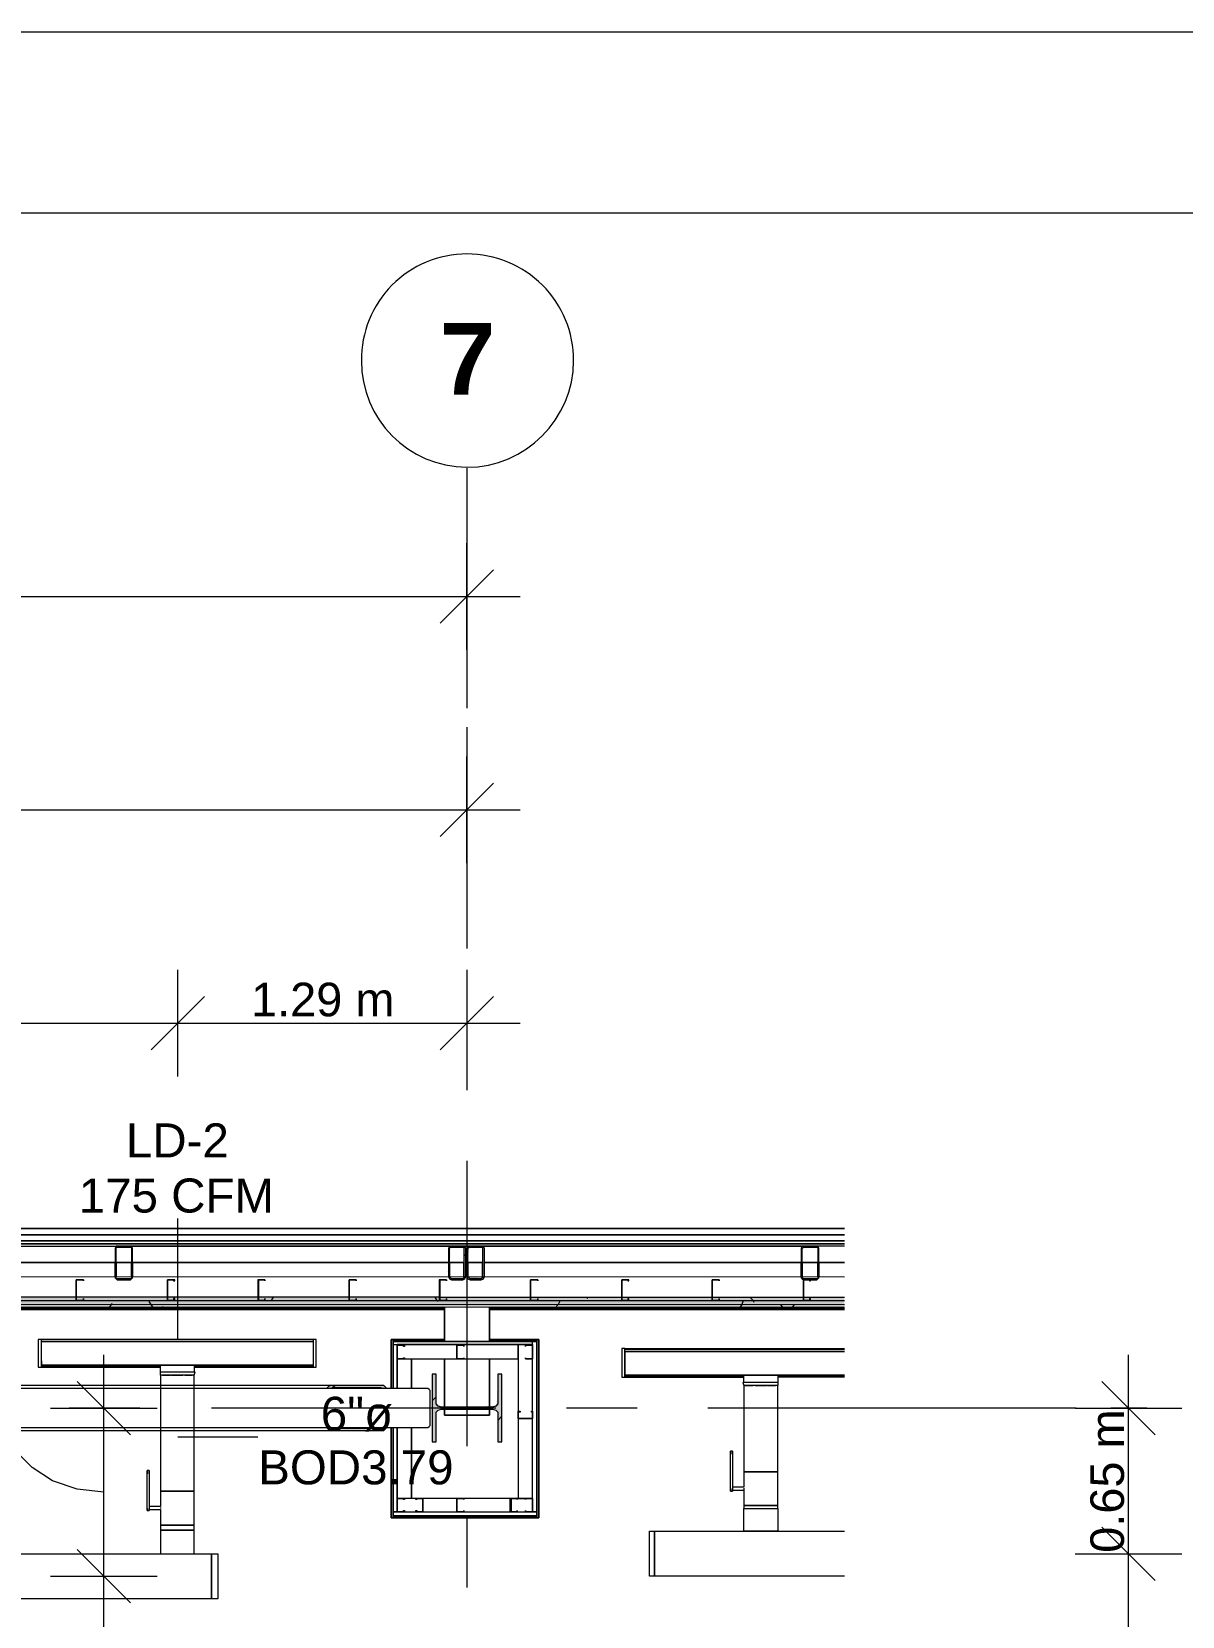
# Model space of a CAD drawing. Header units: metres. Extents: x -2 to 237, y -8 to 52.
# Drawn here: x 56.5 to 61.64, y 45.06 to 52.14 of the extents above; entities that cross this region are included whole.
import ezdxf

# ---------------------------------------------------------------- set-up
doc = ezdxf.new("R2010")
doc.units = ezdxf.units.M
for name, color, linetype, lineweight in [('HVAC - Ductos', 5, 'Continuous', 0), ('PDF_Text', 7, 'Continuous', 0), ('pie de plano', 7, 'Continuous', 0)]:
    doc.layers.add(name, color=color, linetype=linetype, lineweight=lineweight)
doc.layers.add('PDF_Geometry', color=7, linetype='Continuous', lineweight=0, true_color=0xaaaaaa)
doc.layers.add('PDF_Solid Fills', color=7, linetype='Continuous', lineweight=0, true_color=0xffffff)
doc.styles.add('PDF Helvetica', font='')
doc.styles.add('PDF Helvetica Bold', font='')
doc.styles.get('PDF Helvetica').set_extended_font_data('Helvetica')
doc.styles.get('PDF Helvetica Bold').set_extended_font_data('Helvetica', bold=True)

msp = doc.modelspace()

# ---------------------------------------------------------------- hatches: boundary and pattern name
at = {"layer": 'PDF_Solid Fills', "lineweight": 0, "transparency": 33554559}
h = msp.add_hatch(color=256, dxfattribs=at)
h.paths.add_polyline_path([(56.8849, 46.5654), (56.9444, 46.5608), (56.9444, 46.5654)])
h.paths.add_polyline_path([(56.9444, 46.7074), (56.9444, 46.712), (56.8849, 46.712)])
h.paths.add_polyline_path([(56.8803, 46.7028), (56.8757, 46.7028), (56.8757, 46.57)])
h.paths.add_polyline_path([(56.949, 46.7028), (56.949, 46.57), (56.9536, 46.7028)])
h.paths.add_polyline_path([(56.9536, 46.7074), (56.9536, 46.712), (56.949, 46.712)])
h = msp.add_hatch(color=256, dxfattribs=at)
h.paths.add_polyline_path([(58.3785, 46.5654), (58.4289, 46.5608), (58.4289, 46.5654)])
h.paths.add_polyline_path([(58.3693, 46.5745), (58.3693, 46.5654), (58.3785, 46.57), (58.3739, 46.5745)])
h.paths.add_polyline_path([(58.4426, 46.7074), (58.438, 46.712), (58.3693, 46.712), (58.3647, 46.7074), (58.3647, 46.5745), (58.3693, 46.5791), (58.3739, 46.7074), (58.4334, 46.7074), (58.4289, 46.57), (58.438, 46.5654), (58.438, 46.57)])
for points in [[(58.4472, 46.5745), (58.4518, 46.5791), (58.4564, 46.7074), (58.5159, 46.7074), (58.5159, 46.57), (58.4564, 46.5745), (58.4518, 46.5745), (58.4518, 46.5654), (58.4609, 46.5654), (58.5113, 46.5608), (58.5113, 46.5654), (58.5205, 46.57), (58.5251, 46.706), (58.5251, 46.7074), (58.5205, 46.712), (58.4518, 46.712), (58.4472, 46.7074)], [(12.4614, 46.4554), (59.9133, 46.4554), (60.1328, 46.4508), (60.1333, 46.4508), (60.1333, 46.4738), (12.4614, 46.4738)], [(12.4614, 46.4416), (59.9133, 46.4416), (60.1316, 46.4371), (60.1333, 46.4371), (60.1333, 46.4554), (12.4614, 46.4554)], [(58.5847, 46.1392), (58.5801, 46.0064), (58.5755, 46.0018), (58.5617, 45.9972), (58.3326, 45.9926), (58.3326, 45.9972), (58.3189, 46.0018), (58.3143, 46.0064), (58.3098, 46.0064), (58.3098, 46.1392), (58.2914, 46.1392), (58.2914, 45.8369), (58.3098, 45.8369), (58.3098, 45.9743), (58.3189, 45.9835), (58.5755, 45.9835), (58.5847, 45.9743), (58.5847, 45.8369), (58.6029, 45.8369), (58.6029, 46.1392)]]:
    msp.add_hatch(color=256, dxfattribs=at).paths.add_polyline_path(points)
h = msp.add_hatch(color=256, dxfattribs=at)
h.paths.add_polyline_path([(59.95, 46.5654), (60.0096, 46.5608), (60.0096, 46.5654)])
h.paths.add_polyline_path([(59.9454, 46.57), (59.95, 46.5654), (59.95, 46.57)])
h.paths.add_polyline_path([(59.9454, 46.7028), (59.9408, 46.7028), (59.9408, 46.57)])
h.paths.add_polyline_path([(60.0096, 46.7074), (60.0096, 46.712), (59.9454, 46.712)])
h.paths.add_polyline_path([(60.0187, 46.7028), (60.0141, 46.7028), (60.0141, 46.57), (60.0187, 46.7022)])
h.paths.add_polyline_path([(60.0141, 46.712), (60.0187, 46.7074), (60.0187, 46.712)])
h = msp.add_hatch(color=256, dxfattribs=at)
h.paths.add_polyline_path([(12.8691, 46.4738), (12.8691, 46.4874), (12.4614, 46.4874), (12.4614, 46.4738)])
h.paths.add_polyline_path([(60.1333, 46.4829), (48.9907, 46.4874), (20.5846, 46.4874), (20.5846, 46.4738), (59.982, 46.4738), (60.1333, 46.4692)])
h.paths.add_polyline_path([(20.58, 46.4738), (20.58, 46.4874), (18.555, 46.4874), (18.555, 46.4738)])
h.paths.add_polyline_path([(18.5504, 46.4738), (18.5504, 46.4874), (15.7143, 46.4874), (15.7143, 46.4738)])
h.paths.add_polyline_path([(15.7097, 46.4738), (15.7097, 46.4874), (13.6846, 46.4874), (13.6846, 46.4738)])
h.paths.add_polyline_path([(13.6801, 46.4738), (13.6801, 46.4874), (12.8737, 46.4874), (12.8737, 46.4738)])
h = msp.add_hatch(color=256, dxfattribs=at)
h.paths.add_polyline_path([(58.0899, 46.0797), (58.0807, 46.0889), (57.8287, 46.0889), (57.8241, 46.0843), (57.8195, 46.0797), (58.0899, 46.0751)])
h.paths.add_polyline_path([(57.8424, 45.8918), (58.0736, 45.8873), (58.0761, 45.8873), (58.0761, 45.8918), (58.0853, 45.901), (57.8241, 45.901), (57.8287, 45.8964)])

# ---------------------------------------------------------------- linework, layer by layer
at = {"layer": 'HVAC - Ductos', "color": 252, "lineweight": 0, "true_color": 0x939598}
for points in [[(58.4472, 49.3752), (58.4472, 49.6135), (58.4472, 49.8517)], [(58.5663, 49.7325), (58.4472, 49.6135), (58.328, 49.4943)], [(7.6277, 49.6135), (58.6855, 49.6135)], [(58.4472, 48.4222), (58.4472, 48.6605), (58.4472, 48.8987)], [(58.5663, 48.7796), (58.4472, 48.6605), (58.328, 48.5413)], [(7.6277, 48.6605), (12.466, 48.6605), (21.6613, 48.6605), (30.8566, 48.6605), (40.0566, 48.6605), (49.2518, 48.6605), (58.6855, 48.6605)], [(57.1552, 47.4692), (57.1552, 47.7075), (57.1552, 47.9457)], [(58.4472, 47.9457), (58.4472, 47.7075), (58.4472, 47.4692)], [(57.2743, 47.8266), (57.1552, 47.7075), (57.0361, 47.5883)], [(58.5663, 47.8266), (58.4472, 47.7075), (58.328, 47.5883)], [(7.6277, 47.7075), (12.466, 47.7075), (13.7763, 47.7075), (15.9755, 47.7075), (18.1701, 47.7075), (20.3647, 47.7075), (22.9716, 47.7075), (25.1708, 47.7075), (27.3654, 47.7075), (29.5646, 47.7075), (30.8566, 47.7075), (32.1761, 47.7075), (34.3661, 47.7075), (36.5607, 47.7075), (38.7599, 47.7075), (41.3669, 47.7075), (47.9553, 47.7075), (49.2518, 47.7075), (50.5622, 47.7075), (54.956, 47.7075), (57.1552, 47.7075), (58.6855, 47.7075)], [(61.4027, 8.9639), (61.4027, 12.5422), (61.4027, 13.8479), (61.4027, 16.8397), (61.4027, 25.3478), (61.4027, 37.5945), (61.4027, 42.4235), (61.4027, 45.3375), (61.4027, 46.2263)], [(61.2833, 46.1072), (61.4027, 45.988), (61.5214, 45.8689)], [(61.1638, 45.988), (61.4027, 45.988), (61.6408, 45.988)], [(61.2833, 45.4566), (61.4027, 45.3375), (61.5214, 45.2183)], [(61.1638, 45.3375), (61.4027, 45.3375), (61.6408, 45.3375)]]:
    msp.add_lwpolyline(points, dxfattribs=at)
at = {"layer": 'HVAC - Ductos', "lineweight": 0}
for points in [[(57.1552, 46.2951), (57.1552, 46.8357)], [(57.76, 46.2951), (56.5458, 46.2951), (57.76, 46.2951), (57.76, 46.2767), (57.76, 46.2721), (57.76, 46.2675)], [(56.5458, 46.2675), (56.5458, 46.2721), (56.5458, 46.2767), (56.5458, 46.2951)], [(56.5458, 46.2721), (56.5458, 46.2767), (56.5458, 46.2813)], [(56.5458, 46.2355), (56.5458, 46.2401)], [(56.5458, 46.2263), (56.5458, 46.2309)], [(56.8253, 42.1853), (56.8253, 45.2367), (56.8253, 46.2263)], [(57.76, 46.2813), (57.76, 46.2767), (57.76, 46.2721)], [(57.76, 46.2401), (57.76, 46.2355)], [(57.76, 46.2309), (57.76, 46.2263)], [(59.1527, 46.2217), (59.1527, 46.2309), (59.1527, 46.2492), (59.1527, 46.2538), (60.1333, 46.2538)], [(59.1527, 46.2492), (60.1333, 46.2492)], [(60.1333, 46.2401), (59.1527, 46.2401), (59.1527, 46.1346), (60.1333, 46.1346)], [(59.1527, 46.2263), (59.1527, 46.2309), (59.1527, 46.2355)], [(56.5458, 46.1989), (56.5458, 46.1943), (56.5458, 46.1897), (56.5458, 46.1713), (56.5458, 46.1759), (57.0773, 46.1759)], [(56.5458, 46.1851), (56.5458, 46.1897), (56.5458, 46.1943)], [(57.76, 46.1805), (56.5458, 46.1805), (57.7554, 46.1805)], [(56.5458, 46.1713), (57.0773, 46.1713)], [(57.0819, 46.1346), (57.0773, 46.1346), (57.0773, 45.6169), (57.0865, 45.6169), (57.1002, 45.6169), (57.1139, 45.6169), (57.1323, 45.6169), (57.1552, 45.6169), (57.1735, 45.6169), (57.1918, 45.6169), (57.2056, 45.6169), (57.2193, 45.6169), (57.2285, 45.6169), (57.2285, 46.1346), (57.2239, 46.1346), (57.2056, 46.1346), (57.1827, 46.1346), (57.1552, 46.1346), (57.1231, 46.1346), (57.1002, 46.1346), (57.0819, 46.1346), (57.0773, 46.1346), (57.0773, 46.1484), (57.0773, 46.1805), (57.0865, 46.1805), (57.1002, 46.1805), (57.1139, 46.1805), (57.1323, 46.1805), (57.1552, 46.1805), (57.1735, 46.1805), (57.1918, 46.1805), (57.2056, 46.1805), (57.2193, 46.1805), (57.2285, 46.1805), (57.2285, 46.1484)], [(57.76, 46.1989), (57.76, 46.1943), (57.76, 46.1897), (57.76, 46.1713), (57.76, 46.1759), (57.2285, 46.1759)], [(57.2285, 46.1713), (57.76, 46.1713)], [(57.76, 46.1943), (57.76, 46.1897), (57.76, 46.1851)], [(59.1527, 46.1897), (59.1527, 46.1989)], [(59.1527, 46.1805), (59.1527, 46.1851)], [(59.1527, 46.153), (59.1527, 46.1484), (59.1527, 46.1438), (59.1527, 46.1255), (59.1527, 46.1301), (59.6843, 46.1301)], [(56.7062, 46.1072), (56.8253, 45.988), (56.9444, 45.8689)], [(57.2239, 46.1346), (57.2285, 46.1346), (57.233, 46.1484), (57.2239, 46.1484), (57.2102, 46.1484), (57.1827, 46.1484), (57.1552, 46.1484), (57.1231, 46.1484), (57.1002, 46.1484), (57.0819, 46.1484), (57.0773, 46.1484)], [(57.0865, 46.1346), (57.1002, 46.1346), (57.1139, 46.1346), (57.1231, 46.1346)], [(57.1277, 46.1346), (57.1323, 46.1346), (57.1552, 46.1346), (57.1735, 46.1346), (57.1781, 46.1346)], [(57.1872, 46.1346), (57.1918, 46.1346), (57.2056, 46.1346), (57.2193, 46.1346)], [(59.1527, 46.1392), (59.1527, 46.1438), (59.1527, 46.1484)], [(59.1527, 46.1255), (59.6843, 46.1255)], [(59.8354, 46.1026), (59.8308, 46.1026), (59.8125, 46.1026), (59.7896, 46.1026), (59.7575, 46.1026), (59.7301, 46.1026), (59.7025, 46.1026), (59.6888, 46.1026), (59.6797, 46.1026), (59.6843, 46.0889), (59.6888, 46.0889), (59.6934, 46.0889), (59.7071, 46.0889), (59.7209, 46.0889), (59.7255, 46.0889)], [(59.6843, 46.1026), (59.6843, 46.1346), (59.6934, 46.1346), (59.7071, 46.1346), (59.7209, 46.1346), (59.7392, 46.1346), (59.7575, 46.1346), (59.7805, 46.1346), (59.7988, 46.1346), (59.8125, 46.1346), (59.8263, 46.1346), (59.8308, 46.1346), (59.8354, 46.1346), (59.8354, 46.1026), (59.8354, 46.0889), (59.8308, 46.0889), (59.8125, 46.0889), (59.7896, 46.0889), (59.7575, 46.0889), (59.7301, 46.0889), (59.7071, 46.0889), (59.6888, 46.0889), (59.6843, 46.0889), (59.6843, 45.704), (59.6934, 45.704), (59.7071, 45.704), (59.7209, 45.704), (59.7392, 45.704), (59.7575, 45.704), (59.7805, 45.704), (59.7988, 45.704), (59.8125, 45.704), (59.8263, 45.704), (59.8308, 45.704), (59.8354, 45.704), (59.8354, 46.0889), (59.8308, 46.0889)], [(59.7347, 46.0889), (59.7392, 46.0889), (59.7575, 46.0889), (59.7805, 46.0889), (59.785, 46.0889)], [(59.7896, 46.0889), (59.7988, 46.0889), (59.8125, 46.0889), (59.8263, 46.0889)], [(59.8125, 46.1026), (59.8079, 46.1026)], [(60.1332, 46.1301), (59.8354, 46.1301)], [(60.1332, 46.1255), (59.8354, 46.1255)], [(56.8253, 45.6124), (56.7062, 45.6261), (56.5962, 45.6628), (56.5046, 45.7223), (56.4313, 45.7956), (56.3855, 45.8873), (56.3671, 45.9789)], [(56.5871, 45.988), (56.8253, 45.988), (57.0635, 45.988)], [(57.1552, 45.8597), (57.5125, 45.8597)], [(59.6247, 45.7956), (59.6247, 45.7956)], [(59.6339, 45.7956), (59.6247, 45.7956)], [(59.6247, 45.6307), (59.6247, 45.6261), (59.6247, 45.6215), (59.6247, 45.6169), (59.6247, 45.6215), (59.6247, 45.6261), (59.6247, 45.6307), (59.6247, 45.7819)], [(59.6339, 45.7956), (59.6339, 45.7956)], [(59.6339, 45.7819), (59.6339, 45.6307), (59.6339, 45.6261), (59.6339, 45.6215), (59.6339, 45.6169), (59.6339, 45.6215), (59.6339, 45.6261)], [(57.0177, 45.704), (57.0177, 45.7086), (57.0177, 45.704)], [(57.0269, 45.7086), (57.0177, 45.7086)], [(57.0177, 45.5391), (57.0177, 45.5345), (57.0177, 45.5299), (57.0177, 45.5345), (57.0177, 45.5391), (57.0177, 45.6949)], [(57.0269, 45.704), (57.0269, 45.7086), (57.0269, 45.704)], [(57.0269, 45.6949), (57.0269, 45.5391), (57.0269, 45.5345), (57.0269, 45.5299), (57.0269, 45.5345), (57.0269, 45.5391), (57.0269, 45.5345), (57.0773, 45.5345), (57.0773, 45.4658), (57.0865, 45.4658), (57.1002, 45.4658), (57.1139, 45.4658), (57.1323, 45.4658), (57.1552, 45.4658), (57.1735, 45.4658), (57.1918, 45.4658), (57.2056, 45.4658), (57.2193, 45.4658), (57.2285, 45.4658), (57.2285, 45.6169), (57.2193, 45.6169), (57.2056, 45.6169), (57.1918, 45.6169), (57.1735, 45.6169), (57.1552, 45.6169), (57.1323, 45.6169), (57.1139, 45.6169), (57.1002, 45.6169), (57.0865, 45.6169), (57.0773, 45.6169), (57.0773, 45.5482), (57.0269, 45.5482)], [(59.6339, 45.6307), (59.6339, 45.6261), (59.6339, 45.6215), (59.6843, 45.6215), (59.6843, 45.5528), (59.6934, 45.5528), (59.7071, 45.5528), (59.7209, 45.5528), (59.7392, 45.5528), (59.7575, 45.5528), (59.7805, 45.5528), (59.7988, 45.5528), (59.8125, 45.5528), (59.8263, 45.5528), (59.8308, 45.5528), (59.8354, 45.5528), (59.8354, 45.704), (59.8308, 45.704), (59.8263, 45.704), (59.8125, 45.704), (59.7988, 45.704), (59.7805, 45.704), (59.7575, 45.704), (59.7392, 45.704), (59.7209, 45.704), (59.7071, 45.704), (59.6934, 45.704), (59.6843, 45.704), (59.6843, 45.6353), (59.6339, 45.6353)], [(57.2285, 45.6169), (57.2193, 45.6169), (57.2056, 45.6169), (57.1918, 45.6169), (57.1735, 45.6169), (57.1552, 45.6169), (57.1323, 45.6169), (57.1139, 45.6169), (57.1002, 45.6169), (57.0865, 45.6169), (57.0773, 45.6169)], [(57.2285, 45.6169), (57.2285, 45.6169)], [(59.6247, 45.6169), (59.6247, 45.6169)], [(59.6247, 45.6169), (59.6339, 45.6169)], [(59.6339, 45.6215), (59.6339, 45.6215)], [(59.6339, 45.6169), (59.6339, 45.6169)], [(59.6843, 45.6353), (59.6843, 45.6353)], [(59.6843, 45.6353), (59.6843, 45.6353)], [(59.6843, 45.6307), (59.6843, 45.6261), (59.6843, 45.6215)], [(59.6843, 45.6215), (59.6843, 45.6215)], [(59.6843, 45.6215), (59.6843, 45.6215)], [(59.6843, 45.6215), (59.6843, 45.6215)], [(57.0177, 45.5299), (57.0177, 45.5299)], [(57.0177, 45.5299), (57.0269, 45.5299)], [(57.0269, 45.5345), (57.0269, 45.5345)], [(57.0269, 45.5299), (57.0269, 45.5299)], [(57.0773, 45.5482), (57.0773, 45.5482)], [(57.0773, 45.5482), (57.0773, 45.5482)], [(57.0773, 45.5437), (57.0773, 45.5391)], [(57.0773, 45.5345), (57.0773, 45.5345)], [(57.0773, 45.5345), (57.0773, 45.5345)], [(57.0773, 45.5345), (57.0773, 45.5345)], [(57.0773, 45.5345), (57.0773, 45.5345)], [(57.2285, 45.4658), (57.2193, 45.4658), (57.2056, 45.4658), (57.1918, 45.4658), (57.1735, 45.4658), (57.1552, 45.4658), (57.1323, 45.4658), (57.1139, 45.4658), (57.1002, 45.4658), (57.0865, 45.4658), (57.0773, 45.4658)], [(57.0773, 45.4658), (57.0773, 45.4658)], [(57.2285, 45.4658), (57.2285, 45.4658)], [(57.0773, 45.4428), (57.0773, 45.4428)], [(57.2285, 45.4428), (57.2193, 45.4428), (57.2056, 45.4428), (57.1918, 45.4428), (57.1735, 45.4428), (57.1552, 45.4428), (57.1323, 45.4428), (57.1139, 45.4428), (57.1002, 45.4428), (57.0865, 45.4428), (57.0773, 45.4428)], [(57.2285, 45.3375), (57.2285, 45.4428), (57.2193, 45.4428), (57.2056, 45.4428), (57.1918, 45.4428), (57.1735, 45.4428), (57.1552, 45.4428), (57.1323, 45.4428), (57.1139, 45.4428), (57.1002, 45.4428), (57.0865, 45.4428), (57.0773, 45.4428), (57.0773, 45.3375)], [(57.2285, 45.4428), (57.2285, 45.4428)], [(60.1332, 45.2367), (59.2856, 45.2367), (59.2856, 45.4382), (60.1332, 45.4382)], [(56.7062, 45.3558), (56.8253, 45.2367), (56.9444, 45.1175)], [(57.0819, 45.3375), (57.0865, 45.3375)], [(57.091, 45.3375), (57.0956, 45.3375), (57.1002, 45.3375), (57.1048, 45.3375), (57.1094, 45.3375)], [(57.1185, 45.3375), (57.1277, 45.3375)], [(57.1368, 45.3375), (57.1552, 45.3375), (57.169, 45.3375)], [(57.1781, 45.3375), (57.1872, 45.3375)], [(57.1964, 45.3375), (57.201, 45.3375), (57.2056, 45.3375), (57.2147, 45.3375)], [(57.2193, 45.3375), (57.2239, 45.3375)], [(56.5871, 45.2367), (56.8253, 45.2367), (57.0635, 45.2367)]]:
    msp.add_lwpolyline(points, dxfattribs=at)
for points in [[(56.5321, 46.2951), (56.5321, 46.1713), (56.5458, 46.1713), (56.5458, 46.2951)], [(57.7737, 46.2951), (57.76, 46.2951), (57.76, 46.1713), (57.7737, 46.1713)], [(56.5458, 46.2859), (57.76, 46.2859), (57.76, 46.1805), (56.5458, 46.1805)], [(59.139, 46.2538), (59.139, 46.1255), (59.1527, 46.1255), (59.1527, 46.2538)], [(60.1333, 46.1346), (59.1527, 46.1346)], [(59.6247, 45.7819), (59.6247, 45.7865), (59.6247, 45.7911), (59.6247, 45.7956), (59.6247, 45.7911), (59.6247, 45.7865)], [(59.6339, 45.7819), (59.6339, 45.7865), (59.6339, 45.7911), (59.6339, 45.7956), (59.6339, 45.7911), (59.6339, 45.7865)], [(57.0177, 45.6949), (57.0177, 45.6995), (57.0177, 45.704), (57.0177, 45.7086), (57.0177, 45.704), (57.0177, 45.6995)], [(57.0269, 45.6949), (57.0269, 45.6995), (57.0269, 45.704), (57.0269, 45.7086), (57.0269, 45.704), (57.0269, 45.6995)], [(59.6843, 45.5391), (59.6934, 45.5391), (59.7071, 45.5391), (59.7209, 45.5391), (59.7392, 45.5391), (59.7575, 45.5391), (59.7805, 45.5391), (59.7988, 45.5391), (59.8125, 45.5391), (59.8263, 45.5391), (59.8308, 45.5391), (59.8354, 45.5391), (59.8354, 45.5528), (59.8308, 45.5528), (59.8263, 45.5528), (59.8125, 45.5528), (59.7988, 45.5528), (59.7805, 45.5528), (59.7575, 45.5528), (59.7392, 45.5528), (59.7209, 45.5528), (59.7071, 45.5528), (59.6934, 45.5528), (59.6843, 45.5528)], [(59.8354, 45.5391), (59.8354, 45.4382), (59.8308, 45.4382), (59.8263, 45.4382), (59.8125, 45.4382), (59.7988, 45.4382), (59.7805, 45.4382), (59.7575, 45.4382), (59.7392, 45.4382), (59.7209, 45.4382), (59.7071, 45.4382), (59.6934, 45.4382), (59.6843, 45.4382), (59.6843, 45.5391), (59.6934, 45.5391), (59.7071, 45.5391), (59.7209, 45.5391), (59.7392, 45.5391), (59.7575, 45.5391), (59.7805, 45.5391), (59.7988, 45.5391), (59.8125, 45.5391), (59.8263, 45.5391), (59.8308, 45.5391)], [(57.0773, 45.4428), (57.0865, 45.4428), (57.1002, 45.4428), (57.1139, 45.4428), (57.1323, 45.4428), (57.1552, 45.4428), (57.1735, 45.4428), (57.1918, 45.4428), (57.2056, 45.4428), (57.2193, 45.4428), (57.2285, 45.4428), (57.2285, 45.4658), (57.2193, 45.4658), (57.2056, 45.4658), (57.1918, 45.4658), (57.1735, 45.4658), (57.1552, 45.4658), (57.1323, 45.4658), (57.1139, 45.4658), (57.1002, 45.4658), (57.0865, 45.4658), (57.0773, 45.4658)], [(59.2856, 45.4382), (59.2856, 45.2367), (59.2627, 45.2367), (59.2627, 45.4382)], [(56.0281, 45.3375), (57.3064, 45.3375), (57.3064, 45.1359), (56.0281, 45.1359)], [(57.3064, 45.1359), (57.3064, 45.3375), (57.3338, 45.3375), (57.3338, 45.1359)]]:
    msp.add_lwpolyline(points, close=True, dxfattribs=at)
at = {"layer": 'PDF_Geometry', "lineweight": 0}
msp.add_lwpolyline([(58.4472, 51.1436, 0.41665), (57.9753, 50.6672, 0.41303), (58.4472, 50.1907, 0.411019), (58.9237, 50.6672, 0.414634)], format="xyb", close=True, dxfattribs=at)
for points in [[(58.4472, 50.1861), (58.4472, 49.7096)], [(58.4472, 49.0303), (58.4472, 48.0406)], [(58.4472, 47.7245), (58.4472, 47.4083)], [(58.4472, 47.0922), (58.4472, 45.8186)], [(56.9536, 46.7899), (56.8757, 46.7899)], [(58.4839, 46.7899), (58.4106, 46.7899)], [(60.0187, 46.7899), (59.9408, 46.7899)], [(55.3546, 46.712), (53.9159, 46.712), (55.3821, 46.712), (56.9123, 46.712), (58.3785, 46.712), (56.9444, 46.712)], [(55.4095, 46.712), (56.8849, 46.712)], [(56.949, 46.689), (56.9536, 46.6936)], [(58.4334, 46.6661), (58.4426, 46.6753)], [(58.4472, 46.6799), (58.4518, 46.6844)], [(58.4747, 46.7074), (58.4793, 46.712)], [(60.1332, 46.712), (59.9774, 46.712), (58.5113, 46.712), (59.95, 46.712)], [(59.9408, 46.6661), (59.9454, 46.6707)], [(59.9866, 46.7074), (59.9912, 46.712)], [(60.1332, 46.712), (60.0096, 46.712)], [(60.1333, 46.4371), (12.4614, 46.4416), (12.4614, 46.5791), (60.1333, 46.5745)], [(56.8757, 46.5745), (56.8757, 46.6387)], [(56.8757, 46.6158), (56.8803, 46.6203)], [(56.8803, 46.6387), (56.8803, 46.5745)], [(56.949, 46.5745), (56.949, 46.6387)], [(56.9536, 46.6387), (56.9536, 46.5745)], [(58.3647, 46.6387), (58.3647, 46.5745)], [(58.3647, 46.5974), (58.3693, 46.602)], [(58.3693, 46.6387), (58.3693, 46.5745)], [(58.4334, 46.5745), (58.4334, 46.6387)], [(58.4426, 46.5745), (58.4426, 46.6387)], [(58.4472, 46.6387), (58.4472, 46.5745)], [(58.4518, 46.6387), (58.4518, 46.5745)], [(58.5159, 46.5745), (58.5159, 46.6387)], [(58.5251, 46.5745), (58.5251, 46.6387)], [(59.9408, 46.5745), (59.9408, 46.6387)], [(59.9454, 46.6387), (59.9454, 46.5745)], [(60.0141, 46.5745), (60.0141, 46.6387)], [(60.0187, 46.6387), (60.0187, 46.5745)], [(12.4614, 46.4554), (60.1333, 46.4508)], [(43.3416, 46.4692), (60.1333, 46.4692)], [(49.3527, 46.4371), (58.3464, 46.4325)], [(58.3464, 46.4371), (49.3527, 46.4371)], [(49.3527, 46.4371), (58.3464, 46.4371)], [(58.3464, 46.4371), (49.3527, 46.4371)], [(58.3464, 46.4371), (49.3527, 46.4371)], [(49.3527, 46.4371), (58.3464, 46.4371)], [(49.3527, 46.4371), (58.3464, 46.4325)], [(58.3464, 46.4371), (49.3527, 46.4371)], [(49.3527, 46.4371), (58.3464, 46.4371)], [(58.3464, 46.4371), (49.3527, 46.4371)], [(58.3235, 46.4829), (57.9203, 46.4829), (57.5125, 46.4829), (57.1094, 46.4829), (56.7016, 46.4829), (56.2984, 46.4829), (55.8907, 46.4829), (55.4875, 46.4829)], [(58.328, 46.4829), (58.7313, 46.4829), (59.139, 46.4829), (59.5422, 46.4829), (59.95, 46.4829), (60.1333, 46.4829)], [(60.1333, 46.4371), (58.548, 46.4371)], [(60.1333, 46.4371), (58.548, 46.4371)], [(58.548, 46.4371), (60.1333, 46.4371)], [(60.1333, 46.4371), (58.548, 46.4371)], [(58.548, 46.4371), (60.1333, 46.4371)], [(60.1333, 46.4371), (58.548, 46.4371)], [(58.1081, 46.2951), (58.1081, 46.2951)], [(58.1081, 46.2951), (58.1081, 46.2951)], [(58.7588, 46.2859), (58.7588, 46.2905), (58.7633, 46.2951), (58.7679, 46.2951)], [(58.7679, 46.2951), (58.7633, 46.2951), (58.7588, 46.2905)], [(58.7679, 46.2951), (58.7679, 45.4978)], [(58.7679, 46.2951), (58.7679, 45.4978)], [(58.1173, 46.2859), (58.1173, 46.2859)], [(58.1173, 46.2859), (58.1173, 46.2859)], [(58.1173, 46.2859), (58.1173, 46.2859)], [(58.7588, 46.2859), (58.1173, 46.2859), (58.7588, 46.2859)], [(58.1357, 46.2675), (58.1357, 46.2675)], [(58.4334, 46.2629), (58.4334, 46.2629)], [(58.7588, 46.2859), (58.548, 46.2859)], [(58.548, 46.2859), (58.7588, 46.2859)], [(58.7083, 46.2629), (58.7083, 46.2629)], [(58.7404, 46.2675), (58.7404, 46.2675)], [(58.7588, 45.5024), (58.7588, 46.2905)], [(58.7588, 46.2859), (58.7588, 45.507)], [(58.7588, 45.507), (58.7588, 46.2859)], [(58.7588, 46.2859), (58.7588, 45.507)], [(58.7588, 46.2859), (58.7588, 46.2859)], [(58.7588, 46.2859), (58.7588, 46.2859)], [(58.7588, 46.2859), (58.7588, 45.507)], [(58.7588, 45.507), (58.7588, 46.2859)], [(58.7588, 46.2859), (58.7588, 45.507)], [(58.7588, 46.2859), (58.7588, 46.2859)], [(58.7588, 45.507), (58.7588, 46.2859), (58.7588, 45.507)], [(58.7588, 45.5253), (58.7588, 46.2859)], [(58.1357, 46.208), (58.1357, 46.208)], [(58.1357, 46.208), (58.1357, 46.208)], [(58.4334, 46.2125), (58.4334, 46.2125)], [(58.7083, 46.2125), (58.7083, 46.2125)], [(58.7404, 46.208), (58.7404, 46.208)], [(58.7404, 46.208), (58.7404, 46.208)], [(57.8516, 46.0889), (54.1634, 46.0889), (54.1588, 46.0889), (54.1542, 46.0843), (54.1497, 46.0797)], [(58.0899, 46.0751), (58.0853, 46.0797), (58.0807, 46.0843), (58.0761, 46.0889), (58.0669, 46.0889), (58.0623, 46.0889), (57.8516, 46.0889), (57.8424, 46.0889), (57.8378, 46.0889), (57.8287, 46.0843), (57.8241, 46.0797), (57.8195, 46.0751)], [(57.847, 46.0797), (57.8562, 46.0889)], [(54.2413, 45.901), (58.264, 45.901), (58.2686, 45.901), (58.2731, 45.901), (58.2777, 45.9056), (58.2822, 45.9102), (58.2822, 45.9148), (58.2822, 45.924), (58.2822, 46.0522), (58.2822, 46.0614), (58.2822, 46.066), (58.2777, 46.0705), (58.2731, 46.0751), (58.2686, 46.0751), (58.264, 46.0751), (54.2413, 46.0751)], [(57.8424, 46.0751), (57.847, 46.0797), (57.8516, 46.0797), (58.0623, 46.0797), (58.0669, 46.0751)], [(58.2914, 46.0202), (58.3098, 46.0384)], [(56.9857, 45.988), (56.6695, 45.988)], [(58.5755, 45.988), (57.3064, 45.988)], [(58.3464, 45.9835), (58.3464, 45.956), (58.3464, 45.9835)], [(58.4243, 45.956), (58.4289, 45.956), (58.4334, 45.956), (58.438, 45.956), (58.4426, 45.956), (58.438, 45.956), (58.4334, 45.956), (58.4289, 45.956), (58.4243, 45.956), (58.3464, 45.956), (58.548, 45.956), (58.4701, 45.956), (58.4655, 45.956), (58.4609, 45.956), (58.4564, 45.956), (58.4518, 45.956), (58.4564, 45.956), (58.4609, 45.956), (58.4655, 45.956), (58.4701, 45.956)], [(58.5847, 45.9331), (58.6029, 45.9514)], [(58.7404, 45.9422), (58.7404, 45.9422)], [(58.7404, 45.9422), (58.7404, 45.9422)], [(59.2077, 45.988), (58.8916, 45.988)], [(60.6922, 45.988), (59.5239, 45.988)], [(54.1497, 45.8964), (54.1542, 45.8918), (54.1588, 45.8873), (54.1634, 45.8873), (57.8516, 45.8873)], [(57.8195, 45.901), (57.8241, 45.8964), (57.8287, 45.8918), (57.8378, 45.8873), (57.8424, 45.8873), (57.8516, 45.8873), (58.0623, 45.8873), (58.0669, 45.8873), (58.0761, 45.8873), (58.0807, 45.8918), (58.0853, 45.8964), (58.0899, 45.901)], [(58.0669, 45.901), (58.0623, 45.8964), (57.8516, 45.8964), (57.847, 45.8964), (57.8424, 45.901)], [(58.0349, 45.8873), (58.0486, 45.8964)], [(58.1081, 45.901), (58.1081, 45.4978)], [(58.1081, 45.4978), (58.1081, 45.901)], [(58.1173, 45.901), (58.1173, 45.507)], [(58.1173, 45.507), (58.1173, 45.901)], [(58.1173, 45.507), (58.1173, 45.901)], [(58.1173, 45.507), (58.1173, 45.901)], [(58.1173, 45.901), (58.1173, 45.507), (58.1173, 45.901)], [(58.1357, 45.5848), (58.1357, 45.5848)], [(58.1357, 45.5848), (58.1357, 45.5848)], [(58.1357, 45.5253), (58.1357, 45.5253)], [(58.1357, 45.5253), (58.1357, 45.5253)], [(58.2502, 45.5848), (58.2502, 45.5848)], [(58.2502, 45.5848), (58.2502, 45.5848)], [(58.2502, 45.5253), (58.2502, 45.5253)], [(58.2502, 45.5253), (58.2502, 45.5253)], [(58.4334, 45.5803), (58.4334, 45.5803)], [(58.4334, 45.5299), (58.4334, 45.5299)], [(58.6442, 45.5848), (58.6442, 45.5848)], [(58.6442, 45.5253), (58.6442, 45.5253)], [(58.6717, 45.5803), (58.6717, 45.5803)], [(58.6717, 45.5299), (58.6717, 45.5299)], [(58.7083, 45.5803), (58.7083, 45.5803)], [(58.7083, 45.5299), (58.7083, 45.5299)], [(58.7404, 45.5848), (58.7404, 45.5848)], [(58.7404, 45.5848), (58.7404, 45.5848)], [(58.7404, 45.5253), (58.7404, 45.5253)], [(58.7404, 45.5253), (58.7404, 45.5253)], [(58.7588, 45.507), (58.7588, 45.5253)], [(58.1081, 45.4978), (58.1081, 45.4978)], [(58.1081, 45.4978), (58.7679, 45.4978)], [(58.1081, 45.4978), (58.1081, 45.4978)], [(58.7679, 45.4978), (58.1081, 45.4978)], [(58.1173, 45.507), (58.1173, 45.507)], [(58.1173, 45.507), (58.1173, 45.507)], [(58.7588, 45.507), (58.1173, 45.507)], [(58.1173, 45.507), (58.1173, 45.507)], [(58.1173, 45.507), (58.7588, 45.507), (58.1173, 45.507)], [(58.1173, 45.507), (58.7588, 45.507)], [(58.4472, 45.5024), (58.4472, 45.1863)], [(58.7588, 45.507), (58.7588, 45.507)], [(58.7588, 45.507), (58.7588, 45.507)], [(58.7588, 45.507), (58.7588, 45.5024), (58.7633, 45.4978), (58.7679, 45.4978)], [(58.7588, 45.507), (58.7588, 45.507)], [(58.7679, 45.4978), (58.7633, 45.4978), (58.7588, 45.5024)]]:
    msp.add_lwpolyline(points, dxfattribs=at)
at = {"layer": 'PDF_Geometry', "color": 252, "lineweight": 0, "true_color": 0x939598}
for points in [[(58.4472, 49.7509), (58.4472, 49.114)], [(58.4472, 49.5538), (58.4472, 49.3935)], [(58.4472, 48.9537), (58.4472, 48.798)], [(58.4472, 48.6375), (58.4472, 48.1611)], [(61.1686, 45.988), (60.6922, 45.988)], [(61.485, 45.988), (61.3244, 45.988)]]:
    msp.add_lwpolyline(points, dxfattribs=at)
at = {"layer": 'PDF_Geometry', "lineweight": 0}
for points in [[(53.8472, 46.7899), (55.3821, 46.7899), (56.9123, 46.7899), (55.3821, 46.7899), (53.8472, 46.7899), (52.317, 46.7899)], [(58.4472, 46.7899), (59.9774, 46.7899), (60.1332, 46.7899), (59.9774, 46.7899), (58.4472, 46.7899), (56.9123, 46.7899)], [(56.9123, 46.7623), (55.3821, 46.7623)], [(56.9123, 46.7349), (55.3821, 46.7349)], [(56.9123, 46.7211), (55.3821, 46.7211)], [(58.4472, 46.7623), (56.9123, 46.7623)], [(58.4472, 46.7349), (56.9123, 46.7349)], [(58.4472, 46.7211), (56.9123, 46.7211)], [(59.9774, 46.7623), (58.4472, 46.7623)], [(59.9774, 46.7349), (58.4472, 46.7349)], [(59.9774, 46.7211), (58.4472, 46.7211)], [(59.9774, 46.7623), (60.1332, 46.7623)], [(59.9774, 46.7349), (60.1332, 46.7349)], [(59.9774, 46.7211), (60.1332, 46.7211)], [(56.8757, 46.57), (56.8803, 46.5654), (56.8849, 46.5608), (56.9444, 46.5608), (56.949, 46.5654), (56.9536, 46.57), (56.9536, 46.7028), (56.949, 46.712), (56.9444, 46.712), (56.8849, 46.712), (56.8803, 46.712), (56.8757, 46.7028)], [(56.9444, 46.5654), (56.8849, 46.5654), (56.8803, 46.5654), (56.8803, 46.57), (56.8803, 46.7028), (56.8803, 46.7074), (56.8849, 46.7074), (56.9444, 46.7074), (56.949, 46.7074), (56.949, 46.7028), (56.949, 46.57), (56.949, 46.5654)], [(58.3785, 46.5608), (58.4289, 46.5608), (58.438, 46.5654), (58.4426, 46.5745), (58.4426, 46.7028), (58.438, 46.7074), (58.4289, 46.712), (58.3785, 46.712), (58.3693, 46.7074), (58.3647, 46.7028), (58.3647, 46.5745), (58.3693, 46.5654)], [(58.3785, 46.5654), (58.3739, 46.57), (58.3693, 46.5745), (58.3693, 46.7028), (58.3739, 46.7074), (58.3785, 46.7074), (58.4289, 46.7074), (58.4334, 46.7074), (58.4334, 46.7028), (58.4334, 46.5745), (58.4334, 46.57), (58.4289, 46.5654)], [(58.4472, 46.712), (58.4289, 46.712)], [(58.4609, 46.5608), (58.5113, 46.5608), (58.5205, 46.5654), (58.5251, 46.5745), (58.5251, 46.7028), (58.5205, 46.7074), (58.5113, 46.712), (58.4609, 46.712), (58.4518, 46.7074), (58.4472, 46.7028), (58.4472, 46.5745), (58.4518, 46.5654)], [(58.4609, 46.712), (58.4472, 46.712)], [(58.5159, 46.5745), (58.5159, 46.57), (58.5113, 46.5654), (58.4609, 46.5654), (58.4564, 46.57), (58.4518, 46.5745), (58.4518, 46.7028), (58.4564, 46.7074), (58.4609, 46.7074), (58.5113, 46.7074), (58.5159, 46.7074), (58.5159, 46.7028)], [(60.0187, 46.7028), (60.0141, 46.712), (60.0096, 46.712), (59.95, 46.712), (59.9454, 46.712), (59.9408, 46.7028), (59.9408, 46.57), (59.9454, 46.5654), (59.95, 46.5608), (60.0096, 46.5608), (60.0141, 46.5654), (60.0187, 46.57)], [(59.95, 46.7074), (60.0096, 46.7074), (60.0141, 46.7074), (60.0141, 46.7028), (60.0141, 46.57), (60.0141, 46.5654), (60.0096, 46.5654), (59.95, 46.5654), (59.9454, 46.57), (59.9454, 46.7028)], [(55.4187, 46.6387), (56.8757, 46.6387)], [(56.8803, 46.6387), (56.9123, 46.6387)], [(56.9123, 46.6387), (56.949, 46.6387)], [(56.9536, 46.6387), (58.3647, 46.6387)], [(58.3693, 46.6387), (58.4334, 46.6387)], [(58.4426, 46.6387), (58.4472, 46.6387)], [(58.4518, 46.6387), (58.5159, 46.6387)], [(58.5251, 46.6387), (59.9408, 46.6387)], [(59.9454, 46.6387), (59.9774, 46.6387), (60.0141, 46.6387), (59.9774, 46.6387)], [(60.1333, 46.6387), (60.0187, 46.6387)], [(56.7336, 46.5608), (56.7062, 46.5608), (56.7016, 46.5608), (56.7016, 46.4738), (56.7016, 46.4692), (56.7062, 46.4692), (56.7336, 46.4692), (56.7336, 46.4783), (56.7336, 46.4692), (56.7062, 46.4692), (56.7016, 46.4692), (56.7016, 46.4738), (56.7016, 46.5608), (56.7062, 46.5608), (56.7336, 46.5608), (56.7336, 46.5562)], [(57.1414, 46.5608), (57.1094, 46.5608), (57.1094, 46.4738), (57.1094, 46.4692), (57.1414, 46.4692), (57.1414, 46.4783), (57.1368, 46.4783), (57.1368, 46.4692), (57.1094, 46.4692), (57.1094, 46.4738), (57.1094, 46.5608), (57.1368, 46.5608), (57.1368, 46.5562), (57.1414, 46.5562)], [(57.5446, 46.5608), (57.5171, 46.5608), (57.5125, 46.5608), (57.5125, 46.4738), (57.5125, 46.4692), (57.5171, 46.4692), (57.5446, 46.4692), (57.5446, 46.4783), (57.5446, 46.4692), (57.5171, 46.4692), (57.5171, 46.4738), (57.5171, 46.5608), (57.5446, 46.5608), (57.5446, 46.5562)], [(57.9524, 46.5608), (57.9203, 46.5608), (57.9203, 46.4738), (57.9203, 46.4692), (57.9524, 46.4692), (57.9524, 46.4783), (57.9524, 46.4692), (57.9203, 46.4692), (57.9203, 46.4738), (57.9203, 46.5608), (57.9524, 46.5608), (57.9524, 46.5562)], [(58.3556, 46.5608), (58.328, 46.5608), (58.3235, 46.5608), (58.3235, 46.4738), (58.328, 46.4692), (58.3556, 46.4692), (58.3556, 46.4783), (58.3556, 46.4692), (58.328, 46.4692), (58.328, 46.4738), (58.328, 46.5608), (58.3556, 46.5608), (58.3556, 46.5562)], [(58.7633, 46.5608), (58.7313, 46.5608), (58.7313, 46.4738), (58.7313, 46.4692), (58.7633, 46.4692), (58.7633, 46.4783), (58.7633, 46.4692), (58.7313, 46.4692), (58.7313, 46.4738), (58.7313, 46.5608), (58.7633, 46.5608), (58.7633, 46.5562)], [(59.1711, 46.5608), (59.139, 46.5608), (59.139, 46.4738), (59.139, 46.4692), (59.1711, 46.4692), (59.1711, 46.4783), (59.1665, 46.4783), (59.1665, 46.4692), (59.139, 46.4692), (59.139, 46.4738), (59.139, 46.5608), (59.1665, 46.5608), (59.1665, 46.5562), (59.1711, 46.5562)], [(59.5743, 46.5608), (59.5468, 46.5608), (59.5422, 46.5608), (59.5422, 46.4738), (59.5422, 46.4692), (59.5468, 46.4692), (59.5743, 46.4692), (59.5743, 46.4783), (59.5743, 46.4692), (59.5468, 46.4692), (59.5422, 46.4692), (59.5422, 46.4738), (59.5422, 46.5608), (59.5468, 46.5608), (59.5743, 46.5608), (59.5743, 46.5562)], [(59.982, 46.5608), (59.95, 46.5608), (59.95, 46.4738), (59.95, 46.4692), (59.982, 46.4692), (59.982, 46.4783), (59.9774, 46.4783), (59.9774, 46.4692), (59.95, 46.4692), (59.95, 46.4738), (59.95, 46.5608), (59.9774, 46.5608), (59.9774, 46.5562), (59.982, 46.5562)], [(58.3464, 46.4371), (58.3464, 46.2859)], [(58.548, 46.4371), (58.548, 46.2859)], [(60.1333, 46.4371), (58.548, 46.4371)], [(49.3527, 46.4279), (58.3464, 46.4279)], [(49.3527, 46.4279), (58.3464, 46.4279)], [(60.1333, 46.4325), (58.548, 46.4325)], [(58.548, 46.4279), (60.1333, 46.4279)], [(58.548, 46.4279), (60.1333, 46.4279)], [(58.7679, 46.2951), (58.7633, 46.2951), (58.7588, 46.2905), (58.548, 46.2905), (58.7588, 46.2905), (58.7588, 45.5024), (58.1173, 45.5024), (58.1127, 45.4978), (58.1173, 45.5024), (58.7588, 45.5024), (58.7633, 45.4978), (58.7679, 45.4978), (58.7679, 46.2951), (58.548, 46.2951), (58.7679, 46.2951), (58.548, 46.2951), (58.7679, 46.2951), (58.7679, 45.4978), (58.1081, 45.4978), (58.7679, 45.4978), (58.7633, 45.4978), (58.7588, 45.5024), (58.7588, 45.507), (58.1173, 45.507), (58.7588, 45.507), (58.1173, 45.507), (58.7588, 45.507), (58.7588, 45.5848), (58.7588, 46.2859), (58.6763, 46.2859), (58.1173, 46.2859), (58.3464, 46.2859), (58.1173, 46.2859), (58.1173, 46.2721), (58.1357, 46.2721), (58.1357, 46.0751), (58.1357, 46.208), (58.1998, 46.208), (58.1998, 46.0751), (58.1998, 46.208), (58.6763, 46.208), (58.6763, 45.5848), (58.1998, 45.5848), (58.1998, 45.901), (58.1998, 45.5848), (58.1357, 45.5848), (58.1357, 45.901), (58.1357, 45.5253), (58.1173, 45.5253), (58.7588, 45.5253), (58.7404, 45.5253), (58.7404, 46.2859), (58.7588, 46.2859), (58.7588, 46.2905), (58.7633, 46.2951)], [(58.1173, 46.2859), (58.1173, 46.2905), (58.1127, 46.2951), (58.1081, 46.2951), (58.3464, 46.2951), (58.1081, 46.2951), (58.1081, 46.0751), (58.1081, 46.2951), (58.1081, 46.0751), (58.1081, 46.2951), (58.3464, 46.2951), (58.1081, 46.2951), (58.1127, 46.2951), (58.1173, 46.2905), (58.1173, 46.2859), (58.3464, 46.2859), (58.1173, 46.2859), (58.3464, 46.2859)], [(58.1173, 46.2905), (58.1127, 46.2951), (58.1173, 46.2905), (58.3464, 46.2905), (58.1173, 46.2905), (58.1173, 46.0751), (58.1173, 46.2721), (58.7404, 46.2721), (58.7404, 46.2859), (58.1173, 46.2859), (58.1173, 46.0751), (58.1173, 46.2859), (58.1173, 46.0751), (58.1173, 46.208), (58.1173, 46.2859), (58.1173, 46.0751), (58.1173, 46.2859), (58.1173, 46.0751), (58.1173, 46.2859), (58.1173, 46.0751)], [(58.1677, 46.2629), (58.1631, 46.2629), (58.1631, 46.2675), (58.1357, 46.2675), (58.1357, 46.208), (58.1631, 46.208), (58.1631, 46.2125), (58.1677, 46.2125), (58.1677, 46.208), (58.1357, 46.208), (58.1357, 46.2675), (58.1357, 46.2721), (58.1677, 46.2721)], [(58.1998, 46.208), (58.6763, 46.208), (58.6763, 46.2721), (58.1357, 46.2721), (58.1357, 46.208)], [(58.4334, 46.2629), (58.4334, 46.2675), (58.406, 46.2675), (58.4014, 46.2675), (58.4014, 46.208), (58.406, 46.208), (58.4334, 46.208), (58.4334, 46.2125), (58.4334, 46.208), (58.406, 46.208), (58.4014, 46.208), (58.4014, 46.2675), (58.406, 46.2721), (58.4334, 46.2721)], [(58.548, 46.2859), (58.7588, 46.2859)], [(58.7588, 46.2859), (58.548, 46.2859)], [(58.6763, 46.208), (58.6763, 45.5848), (58.7404, 45.5848), (58.7404, 46.2721), (58.6763, 46.2721)], [(58.7404, 46.2721), (58.7404, 46.2675), (58.7404, 46.208), (58.7083, 46.208), (58.7083, 46.2125), (58.7083, 46.208), (58.7404, 46.208), (58.7404, 46.2675), (58.7083, 46.2675), (58.7083, 46.2629), (58.7083, 46.2721)], [(58.3464, 46.208), (58.3464, 45.9926)], [(58.548, 46.208), (58.548, 45.9926)], [(58.6029, 45.8369), (58.6029, 46.1392), (58.5847, 46.1392), (58.5847, 46.0156), (58.5847, 46.0064), (58.5755, 45.9972), (58.5617, 45.9926), (58.3326, 45.9926), (58.3189, 45.9972), (58.3098, 46.0064), (58.3098, 46.0156), (58.3098, 46.1392), (58.2914, 46.1392), (58.2914, 45.8369), (58.3098, 45.8369), (58.3098, 45.9606), (58.3098, 45.9698), (58.3189, 45.9789), (58.3326, 45.9835), (58.5617, 45.9835), (58.5755, 45.9789), (58.5847, 45.9698), (58.5847, 45.9606), (58.5847, 45.8369)], [(58.548, 45.9835), (58.548, 45.956)], [(58.7404, 45.9422), (58.6809, 45.9422), (58.6763, 45.9422), (58.6763, 45.9743), (58.6855, 45.9743), (58.6855, 45.9698), (58.6763, 45.9698), (58.6763, 45.9422), (58.6809, 45.9422), (58.7404, 45.9422), (58.7404, 45.9698), (58.7358, 45.9698), (58.7358, 45.9743), (58.7404, 45.9743)], [(58.1081, 45.901), (58.1081, 45.4978), (58.1127, 45.4978), (58.1173, 45.5024), (58.1173, 45.507), (58.1173, 45.5253), (58.1173, 45.901), (58.1173, 45.507), (58.1173, 45.5024), (58.1127, 45.4978), (58.1081, 45.4978)], [(58.1173, 45.5024), (58.1173, 45.901), (58.1173, 45.5848), (58.1173, 45.507), (58.1173, 45.901)], [(58.1677, 45.5803), (58.1631, 45.5803), (58.1631, 45.5848), (58.1357, 45.5848), (58.1357, 45.5253), (58.1631, 45.5253), (58.1631, 45.5299), (58.1677, 45.5299), (58.1677, 45.5253), (58.1357, 45.5253), (58.1357, 45.5848), (58.1677, 45.5848)], [(58.6763, 45.5848), (58.1998, 45.5848), (58.1357, 45.5848), (58.1357, 45.5253), (58.7404, 45.5253), (58.7404, 45.5848)], [(58.2502, 45.5848), (58.2502, 45.5253), (58.2181, 45.5253), (58.2181, 45.5299), (58.2227, 45.5299), (58.2227, 45.5253), (58.2502, 45.5253), (58.2502, 45.5848), (58.2227, 45.5848), (58.2227, 45.5803), (58.2181, 45.5803), (58.2181, 45.5848)], [(58.406, 45.5848), (58.4014, 45.5848), (58.4014, 45.5253), (58.406, 45.5253), (58.4334, 45.5253), (58.4334, 45.5299), (58.4334, 45.5253), (58.406, 45.5253), (58.4014, 45.5253), (58.4014, 45.5848), (58.406, 45.5848), (58.4334, 45.5848)], [(58.4334, 45.5803), (58.4334, 45.5848)], [(58.6442, 45.5848), (58.6442, 45.5253), (58.6717, 45.5253), (58.6717, 45.5299), (58.6717, 45.5253), (58.6442, 45.5253), (58.6396, 45.5253), (58.6396, 45.5848), (58.6442, 45.5848), (58.6717, 45.5848)], [(58.6717, 45.5803), (58.6717, 45.5848)], [(58.7083, 45.5803), (58.7083, 45.5848)], [(58.7404, 45.5848), (58.7404, 45.5253), (58.7083, 45.5253), (58.7083, 45.5299), (58.7083, 45.5253), (58.7404, 45.5253), (58.7404, 45.5848), (58.7083, 45.5848)], [(58.1173, 45.507), (58.7588, 45.507)]]:
    msp.add_lwpolyline(points, close=True, dxfattribs=at)
at = {"layer": 'PDF_Geometry', "color": 254, "lineweight": 0, "true_color": 0xd2d2d2}
for points in [[(58.3235, 46.5562), (58.328, 46.5608)], [(56.7291, 46.4692), (56.7291, 46.4692)], [(56.7336, 46.4738), (56.7336, 46.4738)], [(57.1094, 46.4692), (57.1094, 46.4692)], [(58.7404, 46.4692), (58.7404, 46.4692)], [(59.139, 46.4874), (59.139, 46.4874)]]:
    msp.add_lwpolyline(points, dxfattribs=at)
at = {"layer": 'PDF_Geometry', "color": 254, "lineweight": 0, "true_color": 0xeaeaea}
for points in [[(56.8619, 46.4554), (56.8574, 46.4508), (56.8482, 46.4371)], [(57.0452, 46.4371), (57.0361, 46.4508), (57.0269, 46.4646)], [(57.0865, 46.4416), (57.0865, 46.4371)], [(57.398, 46.4371), (57.3934, 46.4371)], [(57.5813, 46.4829), (57.5721, 46.4692)], [(58.3189, 46.4646), (58.3143, 46.4692), (58.3052, 46.4829)], [(58.8641, 46.4692), (58.855, 46.4508), (58.8458, 46.4416)], [(58.8641, 46.4692), (58.8641, 46.4692)], [(58.9878, 46.4829), (58.9832, 46.4783)], [(59.3636, 46.4829), (59.3636, 46.4829)], [(59.6797, 46.4646), (59.6751, 46.4508), (59.6659, 46.4371)], [(59.7301, 46.46), (59.7255, 46.4692), (59.7117, 46.4829)], [(59.8584, 46.4371), (59.8492, 46.4508)], [(59.9088, 46.4508), (59.8996, 46.4371)]]:
    msp.add_lwpolyline(points, dxfattribs=at)
at = {"layer": 'pie de plano', "color": 7, "lineweight": 9}
msp.add_lwpolyline([(87.8799, 52.1365), (87.8799, -7.8416), (-2.0899, -7.8416), (-2.0899, 52.1365)], close=True, dxfattribs=at)
msp.add_lwpolyline([(87.4029, 51.3255), (-0.9903, 51.3255), (-0.9903, -7.1774), (87.4029, -7.1774)], dxfattribs=at)

# ---------------------------------------------------------------- texts
at = {"layer": 'PDF_Text', "color": 253, "lineweight": 0, "true_color": 0xaaaaaa, "insert": (58.3255, 50.6748), "char_height": 0.3201, "attachment_point": 4, "style": 'PDF Helvetica Bold'}
msp.add_mtext('7', dxfattribs=at)
at = {"layer": 'PDF_Text', "color": 252, "lineweight": 0, "true_color": 0x939598, "insert": (57.4824, 47.8122), "char_height": 0.15002, "attachment_point": 4, "style": 'PDF Helvetica'}
msp.add_mtext('1.29 m', dxfattribs=at)
at = {"layer": 'PDF_Text', "lineweight": 0, "char_height": 0.1519, "attachment_point": 4, "style": 'PDF Helvetica'}
for s, insert in [('LD-2', (56.9235, 47.1839)), ('175 CFM', (56.7127, 46.9365)), ('6"ø', (57.794, 45.9606)), ('BOD3.79', (57.5145, 45.7223))]:
    msp.add_mtext(s, dxfattribs=dict(at, insert=insert))
at = {"layer": 'PDF_Text', "color": 252, "lineweight": 0, "true_color": 0x939598, "insert": (61.3085, 45.3416), "char_height": 0.15002, "attachment_point": 4, "rotation": 90, "style": 'PDF Helvetica'}
msp.add_mtext('0.65 m', dxfattribs=at)

doc.saveas('drawing.dxf')
